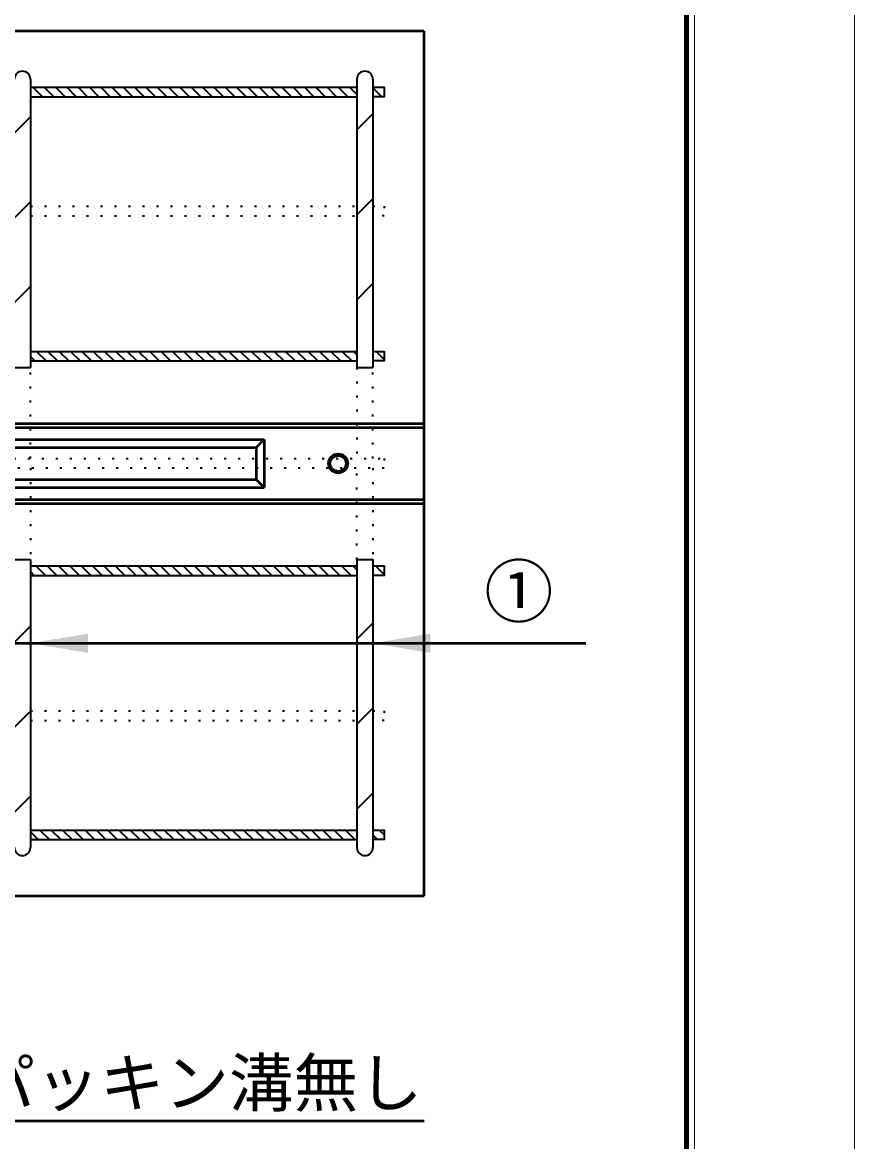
# Model space of a CAD drawing. Units: millimetres, scale not verified. Extents: x -2102 to 2102, y -1485 to 1485.
# Drawn here: x 1582 to 2102, y 329 to 1028 of the extents above; entities that cross this region are included whole.
import ezdxf
from ezdxf.enums import TextEntityAlignment as Align

# ---------------------------------------------------------------- set-up
doc = ezdxf.new("R2010")
doc.units = ezdxf.units.MM
doc.header["$LTSCALE"] = 5
doc.linetypes.add('DOTTED', pattern=[1.75, 0.25, -1.5])
doc.layers.add('0-0_V-nasSTD', color=7, linetype='Continuous', lineweight=35)
doc.layers.add('0-1_0', color=7, linetype='Continuous', lineweight=50)
doc.styles.add('ＭＳ ゴシック', font='')
doc.styles.get('ＭＳ ゴシック').set_extended_font_data('MS Gothic')

msp = doc.modelspace()

# ---------------------------------------------------------------- linework, layer by layer
at = {"layer": '0-0_V-nasSTD'}
for p, q in [((1587.5, 992.887), (1587.5, 812.887)), ((1791.5, 992.887), (1791.5, 812.887)), ((1801.5, 992.887), (1801.5, 812.887)), ((1587.5, 987.887), (1791.5, 987.887)), ((1588.991, 987.887), (1594.991, 981.887)), ((1596.062, 987.887), (1602.062, 981.887)), ((1603.133, 987.887), (1609.133, 981.887)), ((1610.204, 987.887), (1616.204, 981.887)), ((1617.275, 987.887), (1623.275, 981.887)), ((1624.346, 987.887), (1630.346, 981.887)), ((1631.417, 987.887), (1637.417, 981.887)), ((1638.488, 987.887), (1644.488, 981.887)), ((1645.559, 987.887), (1651.559, 981.887)), ((1652.63, 987.887), (1658.63, 981.887)), ((1659.701, 987.887), (1665.701, 981.887)), ((1666.772, 987.887), (1672.772, 981.887)), ((1673.843, 987.887), (1679.843, 981.887)), ((1680.914, 987.887), (1686.914, 981.887)), ((1687.985, 987.887), (1693.985, 981.887)), ((1695.057, 987.887), (1701.057, 981.887)), ((1702.128, 987.887), (1708.128, 981.887)), ((1709.199, 987.887), (1715.199, 981.887)), ((1716.27, 987.887), (1722.27, 981.887)), ((1723.341, 987.887), (1729.341, 981.887)), ((1730.412, 987.887), (1736.412, 981.887)), ((1737.483, 987.887), (1743.483, 981.887)), ((1744.554, 987.887), (1750.554, 981.887)), ((1751.625, 987.887), (1757.625, 981.887)), ((1758.696, 987.887), (1764.696, 981.887)), ((1765.767, 987.887), (1771.767, 981.887)), ((1772.838, 987.887), (1778.838, 981.887)), ((1779.909, 987.887), (1785.909, 981.887)), ((1786.98, 987.887), (1791.5, 983.367)), ((1801.5, 987.509), (1807.123, 981.887)), ((1808.194, 987.887), (1808.5, 987.58)), ((1587.5, 982.306), (1587.919, 981.887)), ((1587.5, 981.887), (1791.5, 981.887)), ((1577.5, 959.375), (1587.5, 969.375)), ((1791.5, 961.243), (1801.5, 971.243)), ((1577.5, 906.342), (1587.5, 916.342)), ((1791.5, 908.21), (1801.5, 918.21)), ((1577.5, 853.309), (1587.5, 863.309)), ((1791.5, 855.177), (1801.5, 865.177)), ((1587.5, 822.887), (1791.5, 822.887)), ((1587.5, 819.672), (1590.285, 816.887)), ((1591.356, 822.887), (1597.356, 816.887)), ((1598.427, 822.887), (1604.427, 816.887)), ((1605.498, 822.887), (1611.498, 816.887)), ((1612.569, 822.887), (1618.569, 816.887)), ((1619.64, 822.887), (1625.64, 816.887)), ((1626.711, 822.887), (1632.711, 816.887)), ((1633.782, 822.887), (1639.782, 816.887)), ((1640.853, 822.887), (1646.853, 816.887)), ((1647.924, 822.887), (1653.924, 816.887)), ((1654.996, 822.887), (1660.996, 816.887)), ((1662.067, 822.887), (1668.067, 816.887)), ((1669.138, 822.887), (1675.138, 816.887)), ((1676.209, 822.887), (1682.209, 816.887)), ((1683.28, 822.887), (1689.28, 816.887)), ((1690.351, 822.887), (1696.351, 816.887)), ((1697.422, 822.887), (1703.422, 816.887)), ((1704.493, 822.887), (1710.493, 816.887)), ((1711.564, 822.887), (1717.564, 816.887)), ((1718.635, 822.887), (1724.635, 816.887)), ((1725.706, 822.887), (1731.706, 816.887)), ((1732.777, 822.887), (1738.777, 816.887)), ((1739.848, 822.887), (1745.848, 816.887)), ((1746.919, 822.887), (1752.919, 816.887)), ((1753.991, 822.887), (1759.991, 816.887)), ((1761.062, 822.887), (1767.062, 816.887)), ((1768.133, 822.887), (1774.133, 816.887)), ((1775.204, 822.887), (1781.204, 816.887)), ((1782.275, 822.887), (1788.275, 816.887)), ((1789.346, 822.887), (1791.5, 820.733)), ((1803.488, 822.887), (1808.5, 817.875)), ((1577.5, 812.887), (1587.5, 812.887)), ((1587.5, 816.887), (1791.5, 816.887)), ((1791.5, 812.887), (1801.5, 812.887)), ((1801.5, 817.804), (1802.417, 816.887)), ((1577.5, 692.887), (1587.5, 692.887)), ((1587.5, 692.887), (1587.5, 512.887)), ((1791.5, 692.887), (1791.5, 512.887)), ((1791.5, 692.887), (1801.5, 692.887)), ((1801.5, 692.887), (1801.5, 512.887)), ((1587.5, 688.887), (1791.5, 688.887)), ((1587.5, 685.321), (1589.935, 682.887)), ((1591.006, 688.887), (1597.006, 682.887)), ((1598.077, 688.887), (1604.077, 682.887)), ((1605.148, 688.887), (1611.148, 682.887)), ((1612.219, 688.887), (1618.219, 682.887)), ((1619.29, 688.887), (1625.29, 682.887)), ((1626.361, 688.887), (1632.361, 682.887)), ((1633.432, 688.887), (1639.432, 682.887)), ((1640.503, 688.887), (1646.503, 682.887)), ((1647.574, 688.887), (1653.574, 682.887)), ((1654.645, 688.887), (1660.645, 682.887)), ((1661.716, 688.887), (1667.716, 682.887)), ((1668.787, 688.887), (1674.787, 682.887)), ((1675.858, 688.887), (1681.858, 682.887)), ((1682.93, 688.887), (1688.93, 682.887)), ((1690.001, 688.887), (1696.001, 682.887)), ((1697.072, 688.887), (1703.072, 682.887)), ((1704.143, 688.887), (1710.143, 682.887)), ((1711.214, 688.887), (1717.214, 682.887)), ((1718.285, 688.887), (1724.285, 682.887)), ((1725.356, 688.887), (1731.356, 682.887)), ((1732.427, 688.887), (1738.427, 682.887)), ((1739.498, 688.887), (1745.498, 682.887)), ((1746.569, 688.887), (1752.569, 682.887)), ((1753.64, 688.887), (1759.64, 682.887)), ((1760.711, 688.887), (1766.711, 682.887)), ((1767.782, 688.887), (1773.782, 682.887)), ((1774.853, 688.887), (1780.853, 682.887)), ((1781.924, 688.887), (1787.924, 682.887)), ((1788.996, 688.887), (1791.5, 686.382)), ((1803.138, 688.887), (1808.5, 683.524)), ((1587.5, 682.887), (1791.5, 682.887)), ((1801.5, 683.453), (1802.067, 682.887)), ((1577.5, 641.177), (1587.5, 651.177)), ((1791.5, 643.045), (1801.5, 653.045)), ((1577.5, 588.144), (1587.5, 598.144)), ((1791.5, 590.012), (1801.5, 600.012)), ((1791.5, 536.979), (1801.5, 546.979)), ((1577.5, 535.111), (1587.5, 545.111)), ((1587.5, 523.887), (1791.5, 523.887)), ((1587.5, 522.687), (1592.3, 517.887)), ((1587.5, 517.887), (1791.5, 517.887)), ((1593.371, 523.887), (1599.371, 517.887)), ((1600.442, 523.887), (1606.442, 517.887)), ((1607.513, 523.887), (1613.513, 517.887)), ((1614.584, 523.887), (1620.584, 517.887)), ((1621.655, 523.887), (1627.655, 517.887)), ((1628.726, 523.887), (1634.726, 517.887)), ((1635.798, 523.887), (1641.798, 517.887)), ((1642.869, 523.887), (1648.869, 517.887)), ((1649.94, 523.887), (1655.94, 517.887)), ((1657.011, 523.887), (1663.011, 517.887)), ((1664.082, 523.887), (1670.082, 517.887)), ((1671.153, 523.887), (1677.153, 517.887)), ((1678.224, 523.887), (1684.224, 517.887)), ((1685.295, 523.887), (1691.295, 517.887)), ((1692.366, 523.887), (1698.366, 517.887)), ((1699.437, 523.887), (1705.437, 517.887)), ((1706.508, 523.887), (1712.508, 517.887)), ((1713.579, 523.887), (1719.579, 517.887)), ((1720.65, 523.887), (1726.65, 517.887)), ((1727.721, 523.887), (1733.721, 517.887)), ((1734.792, 523.887), (1740.792, 517.887)), ((1741.864, 523.887), (1747.864, 517.887)), ((1748.935, 523.887), (1754.935, 517.887)), ((1756.006, 523.887), (1762.006, 517.887)), ((1763.077, 523.887), (1769.077, 517.887)), ((1770.148, 523.887), (1776.148, 517.887)), ((1777.219, 523.887), (1783.219, 517.887)), ((1784.29, 523.887), (1790.29, 517.887)), ((1801.5, 520.819), (1804.432, 517.887)), ((1805.503, 523.887), (1808.5, 520.89))]:
    msp.add_line(p, q, dxfattribs=at)
at = {"layer": '0-0_V-nasSTD', "linetype": 'DOTTED'}
for p, q in [((1587.5, 913.529), (1791.5, 913.529)), ((1587.5, 907.529), (1791.5, 907.529)), ((1587.5, 755.887), (1587.5, 812.887)), ((1791.5, 812.887), (1791.5, 755.887)), ((1801.5, 755.887), (1801.5, 812.887)), ((833.5, 755.887), (1808.5, 755.887)), ((1808.5, 755.887), (1808.5, 749.887)), ((1808.5, 749.887), (833.5, 749.887)), ((1587.5, 749.887), (1587.5, 692.887)), ((1791.5, 692.887), (1791.5, 749.887)), ((1801.5, 749.887), (1801.5, 692.887)), ((1587.5, 598.244), (1791.5, 598.244)), ((1587.5, 592.244), (1791.5, 592.244))]:
    msp.add_line(p, q, dxfattribs=at)
at = {"layer": '0-0_V-nasSTD', "lineweight": 50}
for p, q in [((1095, 777.887), (1833.5, 777.887)), ((1095, 775.387), (1833.5, 775.387)), ((1195, 767.887), (1733.5, 767.887)), ((1200, 762.887), (1728.5, 762.887)), ((1728.5, 762.887), (1733.5, 767.887)), ((1728.5, 762.887), (1728.5, 742.887)), ((1733.5, 767.887), (1733.5, 737.887)), ((1200, 742.887), (1728.5, 742.887)), ((1728.5, 742.887), (1733.5, 737.887)), ((1195, 737.887), (1733.5, 737.887)), ((1095, 730.387), (1833.5, 730.387)), ((1095, 727.887), (1833.5, 727.887)), ((1159.5, 640.565), (1934.5, 640.565))]:
    msp.add_line(p, q, dxfattribs=at)
at = {"layer": '0-0_V-nasSTD', "lineweight": 18}
for points in [[(-2102.5, -1485), (-2102.5, 1485), (2102.5, 1485), (2102.5, -1485)], [(-2002.5, -1385), (-2002.5, 1385), (2002.5, 1385), (2002.5, -1385)]]:
    msp.add_lwpolyline(points, close=True, dxfattribs=at)
at = {"layer": '0-0_V-nasSTD', "lineweight": 100}
msp.add_lwpolyline([(1997.5, -1380), (1997.5, 1380), (-1997.5, 1380)], dxfattribs=at)
at = {"layer": '0-0_V-nasSTD'}
for points in [[(1801.5, 987.887), (1808.5, 987.887), (1808.5, 981.887), (1801.5, 981.887)], [(1801.5, 822.887), (1808.5, 822.887), (1808.5, 816.887), (1801.5, 816.887)], [(1801.5, 688.887), (1808.5, 688.887), (1808.5, 682.887), (1801.5, 682.887)], [(1801.5, 523.887), (1808.5, 523.887), (1808.5, 517.887), (1801.5, 517.887)]]:
    msp.add_lwpolyline(points, dxfattribs=at)
at = {"layer": '0-0_V-nasSTD', "linetype": 'DOTTED'}
for points in [[(1801.5, 913.529), (1808.5, 913.529), (1808.5, 907.529), (1801.5, 907.529)], [(1801.5, 598.244), (1808.5, 598.244), (1808.5, 592.244), (1801.5, 592.244)]]:
    msp.add_lwpolyline(points, dxfattribs=at)
at = {"layer": '0-0_V-nasSTD', "lineweight": 50}
for radius in [6, 5]:
    msp.add_circle((1779.8, 752.887), radius, dxfattribs=at)
at = {"layer": '0-0_V-nasSTD'}
for centre, start, end in [((1582.5, 992.887), 0, 180), ((1796.5, 992.887), 0, 180), ((1582.5, 512.887), 180, 0), ((1796.5, 512.887), 180, 0)]:
    msp.add_arc(centre, 5, start, end, dxfattribs=at)
for points in [[(1587.5, 640.565), (1623.5, 634.565), (1623.5, 646.565)], [(1801.5, 640.565), (1837.5, 634.565), (1837.5, 646.565)]]:
    msp.add_solid(points, dxfattribs=at)
at = {"layer": '0-1_0'}
for p, q in [((1833.5, 1022.887), (1095, 1022.887)), ((1833.5, 482.887), (1833.5, 1022.887)), ((1095, 482.887), (1833.5, 482.887)), ((1550.292, 342.327), (1833.5, 342.327))]:
    msp.add_line(p, q, dxfattribs=at)

# ---------------------------------------------------------------- texts
at = {"layer": '0-0_V-nasSTD', "style": 'ＭＳ ゴシック'}
for s, height, p in [('①', 31.67, (1871.068, 647.565)), ('パッキン溝無し', 29.56, (1550.292, 342.327))]:
    msp.add_text(s, height=height, dxfattribs=at).set_placement(p, align=Align.BOTTOM_LEFT)

doc.saveas('drawing.dxf')
